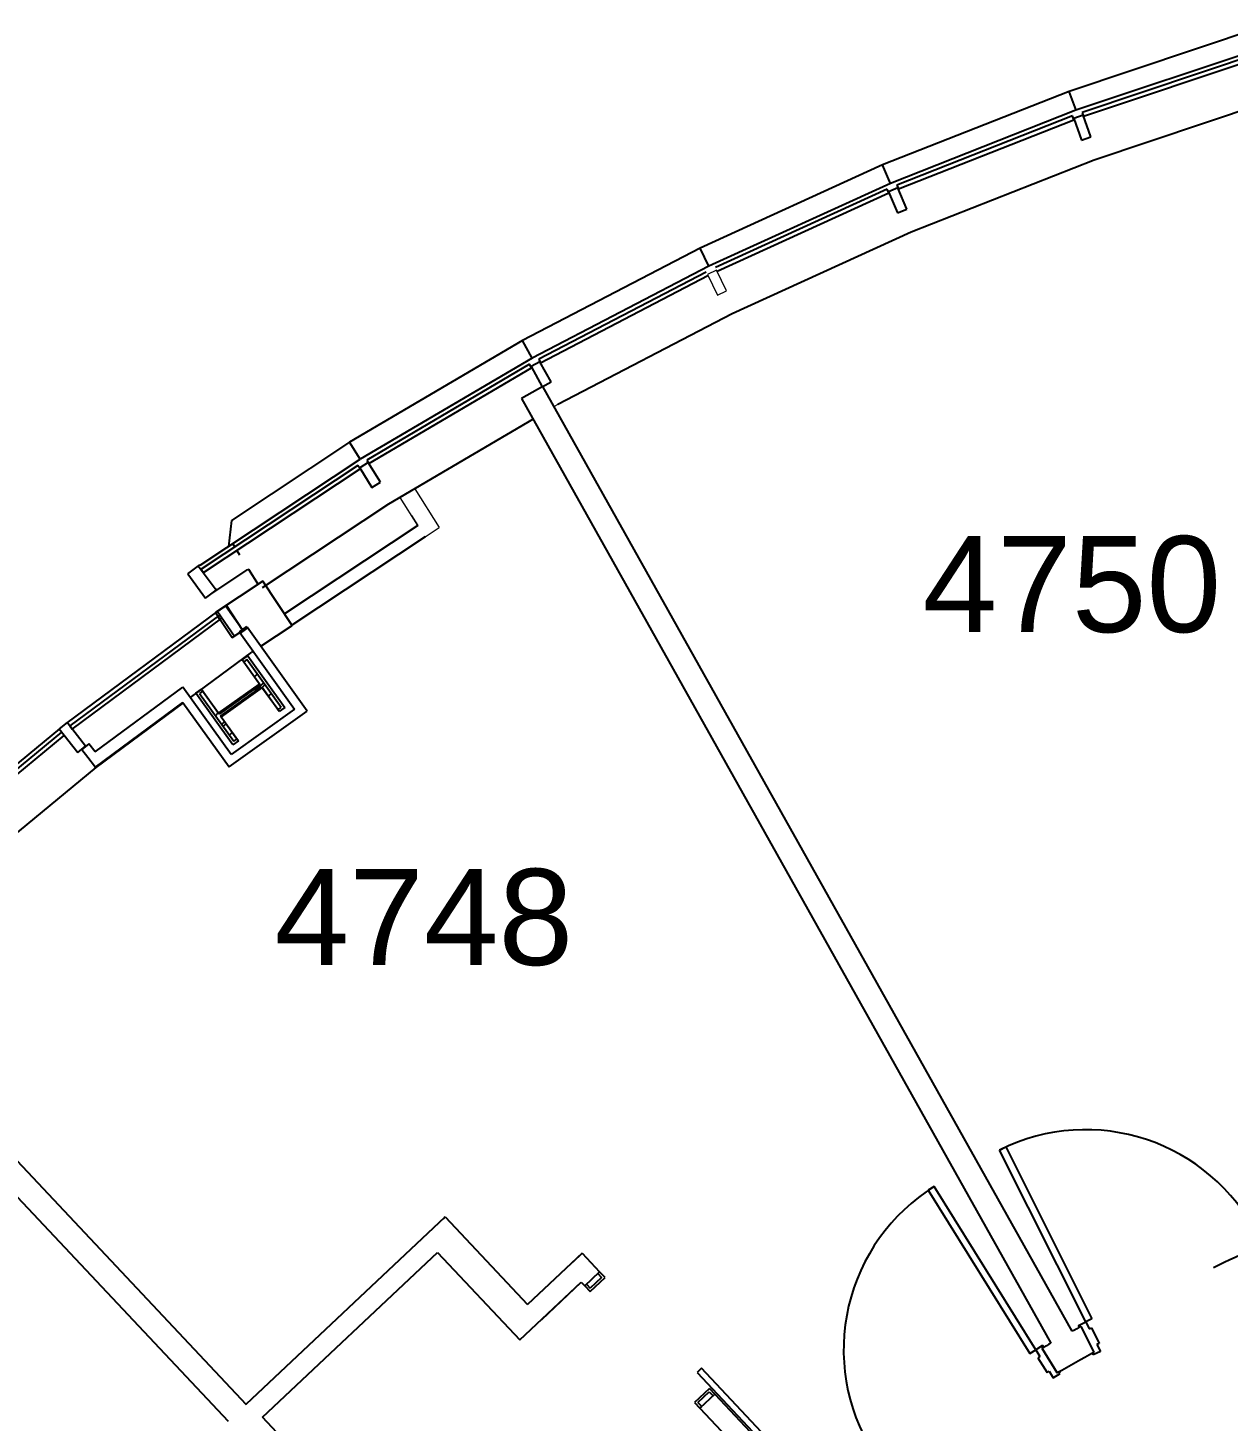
# Model space of a CAD drawing. Header units: inches. Extents: x -1050 to 5570, y -48 to 4302.
# Drawn here: x 309.5 to 609.2, y 3867.5 to 4215.5 of the extents above; entities that cross this region are included whole.
import ezdxf

# ---------------------------------------------------------------- set-up
doc = ezdxf.new("R2010")
doc.units = ezdxf.units.IN
doc.header["$LTSCALE"] = 98
doc.header["$MEASUREMENT"] = 0
doc.layers.get('0').update_dxf_attribs({"linetype": 'CONTINUOUS'})
for name, color, linetype in [('A-ANNO-ROOM', 4, 'CONTINUOUS'), ('A-COLS', 5, 'CONTINUOUS'), ('A-DOOR', 2, 'CONTINUOUS'), ('A-GLAZ', 2, 'CONTINUOUS'), ('A-WALL-FULL', 6, 'CONTINUOUS')]:
    doc.layers.add(name, color=color, linetype=linetype)
for name, color, linetype, lineweight in [('AE-106$0$A-FLOR-OTLN', 6, 'CONTINUOUS', 13), ('AE-106$0$A-GLAZ-CWMG', 3, 'CONTINUOUS', 9), ('AE-106$0$I-WALL', 2, 'CONTINUOUS', 13)]:
    doc.layers.add(name, color=color, linetype=linetype, lineweight=lineweight)
doc.styles.add('Arial', font='arial.ttf')

# ---------------------------------------------------------------- blocks, each defined once
blk = doc.blocks.new('AE-106$0$Rectangular Mul_8-LEVEL 047')
at = {"layer": 'AE-106$0$A-GLAZ-CWMG', "color": 253}
for p, q in [((360.32, 4086.49), (360.64, 4086.7)), ((364.46, 4080.24), (364.71, 4080.4))]:
    blk.add_line(p, q, dxfattribs=at)
blk = doc.blocks.new('AE-106$0$Rectangular Mul_4-LEVEL 048')
at = {"layer": 'AE-106$0$A-GLAZ-CWMG', "color": 133, "lineweight": 20}
for p, q in [((-1.25, 1.5), (1.25, 1.5)), ((-1.25, -4.25), (-1.25, 1.5)), ((1.25, 1.5), (1.25, -4.25)), ((1.25, -4.25), (-1.25, -4.25))]:
    blk.add_line(p, q, dxfattribs=at)

msp = doc.modelspace()

# ---------------------------------------------------------------- linework, layer by layer
at = {"layer": 'A-COLS'}
for p, q in [((363.03, 4057.67), (364.43, 4058.67)), ((364.43, 4058.67), (373.68, 4045.74)), ((367.35, 4051.64), (363.03, 4057.67)), ((364.17, 4057.75), (363.4, 4057.2)), ((363.4, 4057.2), (367.51, 4051.46)), ((372.72, 4045.79), (364.17, 4057.75)), ((357.13, 4044.33), (367.35, 4051.64)), ((367.51, 4051.46), (357.25, 4044.12)), ((366.09, 4053.45), (366.76, 4054.12)), ((366.11, 4049.74), (368.32, 4051.95)), ((368.01, 4050.76), (368.68, 4051.44)), ((351.42, 4049.36), (352.81, 4050.36)), ((360.67, 4036.43), (351.42, 4049.36)), ((353.14, 4049.86), (352.38, 4049.31)), ((352.38, 4049.31), (360.93, 4037.36)), ((352.81, 4050.36), (357.13, 4044.33)), ((357.25, 4044.12), (353.14, 4049.86)), ((357.59, 4043.64), (367.85, 4050.98)), ((367.97, 4050.77), (357.75, 4043.46)), ((367.85, 4050.98), (371.96, 4045.25)), ((372.28, 4044.74), (367.97, 4050.77)), ((369.57, 4048.59), (370.24, 4049.26)), ((356.37, 4043.73), (357.04, 4044.41)), ((371.96, 4045.25), (372.72, 4045.79)), ((373.68, 4045.74), (372.28, 4044.74)), ((361.69, 4037.9), (357.59, 4043.64)), ((357.75, 4043.46), (362.06, 4037.43)), ((357.93, 4041.55), (358.61, 4042.24)), ((358.29, 4041.05), (358.96, 4041.72)), ((359.85, 4038.87), (360.53, 4039.55)), ((362.06, 4037.43), (360.67, 4036.43)), ((360.93, 4037.36), (361.69, 4037.9))]:
    msp.add_line(p, q, dxfattribs=at)
at = {"layer": 'A-DOOR'}
for p, q in [((552.15, 3935.23), (553.72, 3936.01)), ((573.65, 3892.31), (552.15, 3935.23)), ((553.72, 3936.01), (575.21, 3893.09)), ((535.84, 3926.09), (534.35, 3925.17)), ((561.2, 3885.34), (535.84, 3926.09)), ((534.35, 3925.17), (559.72, 3884.41)), ((448.99, 3901.75), (448.54, 3901.32)), ((449, 3901.75), (448.54, 3901.32)), ((448.99, 3901.75), (449.94, 3900.75)), ((449.91, 3899.86), (453.64, 3903.37)), ((449.91, 3899.86), (453.64, 3903.37)), ((452.76, 3903.4), (449.94, 3900.75)), ((452.76, 3903.4), (449.94, 3900.75)), ((452.27, 3904.83), (451.82, 3904.4)), ((451.82, 3904.4), (452.76, 3903.4)), ((453.64, 3903.37), (452.27, 3904.83)), ((448.54, 3901.32), (449.91, 3899.86)), ((571.86, 3891.41), (573.65, 3892.31)), ((572.08, 3890.97), (571.86, 3891.41)), ((572.53, 3891.19), (572.08, 3890.97)), ((575.78, 3884.71), (572.54, 3891.18)), ((575.21, 3893.09), (573.65, 3892.31)), ((573.65, 3892.31), (574.51, 3890.58)), ((574.51, 3890.58), (575.07, 3890.85)), ((575.07, 3890.85), (577.03, 3886.94)), ((559.72, 3884.41), (561.2, 3885.34)), ((562.9, 3886.4), (561.2, 3885.34)), ((561.2, 3885.34), (562.23, 3883.69)), ((562.74, 3885.71), (563.16, 3885.97)), ((566.57, 3879.55), (562.75, 3885.69)), ((563.16, 3885.97), (562.9, 3886.4)), ((575.33, 3884.48), (575.78, 3884.71)), ((575.55, 3884.04), (575.33, 3884.48)), ((577.34, 3884.93), (575.55, 3884.04)), ((577.03, 3886.94), (576.47, 3886.66)), ((576.47, 3886.66), (577.34, 3884.93)), ((477.71, 3880.71), (476.62, 3879.68)), ((505.12, 3851.57), (477.71, 3880.71)), ((562.23, 3883.69), (561.7, 3883.37)), ((561.7, 3883.37), (564.01, 3879.65)), ((476.62, 3879.68), (504.03, 3850.54)), ((564.01, 3879.65), (564.54, 3879.98)), ((564.54, 3879.98), (565.56, 3878.34)), ((565.56, 3878.34), (567.26, 3879.39)), ((566.99, 3879.82), (566.57, 3879.55)), ((567.26, 3879.39), (566.99, 3879.82)), ((479.68, 3875.7), (475.95, 3872.18)), ((479.68, 3875.7), (475.95, 3872.18)), ((476.83, 3872.16), (479.65, 3874.81)), ((476.83, 3872.16), (479.65, 3874.81)), ((479.65, 3874.81), (480.6, 3873.81)), ((479.68, 3875.7), (481.05, 3874.24)), ((480.59, 3873.81), (481.05, 3874.24)), ((480.6, 3873.81), (481.05, 3874.24)), ((475.95, 3872.18), (477.32, 3870.73)), ((476.83, 3872.16), (477.77, 3871.16)), ((477.32, 3870.73), (477.77, 3871.16)), ((477.32, 3870.73), (477.77, 3871.16))]:
    msp.add_line(p, q, dxfattribs=at)
for centre, start, end in [((573.65, 3892.31), 26.6013, 116.6013), ((573.65, 3892.31), 26.6013, 116.6013), ((561.2, 3885.34), 121.8976, 211.8976), ((561.2, 3885.34), 121.8976, 211.8976)]:
    msp.add_arc(centre, 48, start, end, dxfattribs=at)
at = {"layer": 'A-GLAZ'}
for p, q in [((617, 4215.55), (569.55, 4199.67)), ((618.46, 4210.76), (571.23, 4194.96)), ((617.51, 4209.39), (572.81, 4194.44)), ((573.13, 4193.49), (617.83, 4208.44)), ((569.55, 4199.67), (522.94, 4181.31)), ((571.26, 4194.97), (569.55, 4199.67)), ((571.23, 4194.96), (524.89, 4176.71)), ((572.81, 4194.44), (573.13, 4193.49)), ((619.79, 4197.24), (575.76, 4182.51)), ((570.35, 4193.54), (526.5, 4176.27)), ((526.87, 4175.34), (570.72, 4192.61)), ((570.72, 4192.61), (570.35, 4193.54)), ((522.94, 4181.31), (477.38, 4160.55)), ((524.89, 4176.71), (522.94, 4181.31)), ((575.76, 4182.51), (530.07, 4164.51)), ((524.89, 4176.71), (479.57, 4156.06)), ((524.09, 4175.25), (481.2, 4155.7)), ((481.62, 4154.79), (524.51, 4174.34)), ((524.51, 4174.34), (524.09, 4175.25)), ((526.5, 4176.27), (526.87, 4175.34)), ((530.07, 4164.51), (485.38, 4144.14)), ((477.38, 4160.55), (432.98, 4137.43)), ((479.57, 4156.06), (477.38, 4160.55)), ((479.57, 4156.06), (435.4, 4133.06)), ((478.85, 4154.55), (437.05, 4132.79)), ((437.51, 4131.9), (479.31, 4153.67)), ((485.38, 4144.14), (441.83, 4121.47)), ((432.98, 4137.43), (389.84, 4112.02)), ((435.4, 4133.06), (432.98, 4137.43)), ((435.4, 4133.06), (392.49, 4107.78)), ((434.76, 4131.52), (394.15, 4107.6)), ((435.27, 4130.66), (434.76, 4131.52)), ((437.05, 4132.79), (437.51, 4131.9)), ((394.66, 4106.74), (435.27, 4130.66)), ((435.66, 4117.84), (399.51, 4096.54)), ((389.84, 4112.02), (360.31, 4092.48)), ((392.49, 4107.78), (389.84, 4112.02)), ((352.52, 4081.33), (392.49, 4107.78)), ((394.15, 4107.6), (394.66, 4106.74)), ((391.93, 4106.21), (352.77, 4080.3)), ((353.32, 4079.46), (392.48, 4105.38)), ((392.48, 4105.38), (391.93, 4106.21)), ((399.51, 4096.54), (368, 4075.68)), ((360.31, 4092.48), (359.59, 4086.01)), ((406.87, 4091.21), (373.55, 4069.16)), ((360.64, 4086.7), (361.17, 4085.86)), ((408.67, 4088.37), (375.41, 4066.35)), ((361.7, 4085.01), (362.36, 4083.95)), ((349.42, 4079.16), (352.46, 4081.41)), ((349.42, 4079.16), (353.88, 4073.13)), ((356.5, 4075.06), (352.04, 4081.09)), ((352.77, 4080.3), (353.32, 4079.46)), ((355.26, 4074.15), (364.46, 4080.24)), ((364.62, 4080.34), (367, 4076.53)), ((368.16, 4077.3), (356.35, 4069.48)), ((375.49, 4066.23), (368.16, 4077.3)), ((353.88, 4073.13), (356.86, 4075.33)), ((319.32, 4041.96), (356.84, 4069.72)), ((357.37, 4068.87), (319.99, 4041.21)), ((359.06, 4071.27), (356.35, 4069.48)), ((356.35, 4069.48), (360.49, 4063.23)), ((356.87, 4068.5), (356.96, 4068.57)), ((357.46, 4067.69), (356.87, 4068.5)), ((357.96, 4068.06), (357.37, 4068.87)), ((363.19, 4065.01), (359.06, 4071.27)), ((359.51, 4070.37), (360.06, 4069.54)), ((320.58, 4040.4), (357.96, 4068.06)), ((357.51, 4067.73), (357.46, 4067.69)), ((360.49, 4063.23), (363.19, 4065.01)), ((367.67, 4061.06), (375.49, 4066.23)), ((350.09, 4048.25), (365.45, 4059.61)), ((365.78, 4059.83), (365.45, 4059.61)), ((348.28, 4046.91), (326.48, 4030.77)), ((319.99, 4041.21), (320.58, 4040.4)), ((319.99, 4041.21), (320.58, 4040.4)), ((317.35, 4040.42), (281.34, 4010.73)), ((317.92, 4039.6), (282.04, 4010.02)), ((282.68, 4009.24), (318.56, 4038.82)), ((318.56, 4038.82), (317.92, 4039.6)), ((326.48, 4030.77), (289.07, 3999.94))]:
    msp.add_line(p, q, dxfattribs=at)
at = {"layer": 'A-GLAZ', "extrusion": (0, 0, -1)}
for p, q in [((573, 4193.74), (570.65, 4192.89)), ((570.65, 4192.89), (572.62, 4187.49)), ((574.97, 4188.34), (573, 4193.74)), ((572.62, 4187.49), (574.97, 4188.34)), ((526.73, 4175.59), (524.43, 4174.61)), ((524.43, 4174.61), (526.67, 4169.32)), ((528.98, 4170.29), (526.73, 4175.59)), ((526.67, 4169.32), (528.98, 4170.29)), ((437.34, 4132.14), (435.16, 4130.92)), ((440.13, 4127.11), (437.34, 4132.14)), ((435.16, 4130.92), (437.94, 4125.89)), ((437.94, 4125.89), (440.13, 4127.11)), ((394.48, 4106.96), (392.36, 4105.64)), ((397.53, 4102.09), (394.48, 4106.96)), ((392.36, 4105.64), (395.41, 4100.76)), ((395.41, 4100.76), (397.53, 4102.09)), ((358.87, 4071.18), (356.82, 4069.75)), ((356.82, 4069.75), (361.12, 4063.61)), ((363.17, 4065.04), (358.87, 4071.18)), ((361.12, 4063.61), (363.17, 4065.04)), ((319.3, 4041.99), (317.33, 4040.45)), ((323.92, 4036.08), (319.3, 4041.99)), ((317.33, 4040.45), (321.95, 4034.54)), ((321.95, 4034.54), (323.92, 4036.08))]:
    msp.add_line(p, q, dxfattribs=at)
at = {"layer": 'A-WALL-FULL'}
for p, q in [((438.11, 4125.99), (432.77, 4123)), ((570.29, 3889.97), (438.11, 4125.99)), ((432.77, 4123), (564.95, 3886.98)), ((364.27, 4065.81), (362.44, 4064.5)), ((379.24, 4044.88), (364.27, 4065.81)), ((362.44, 4064.5), (376.1, 4045.4)), ((326.29, 4034.67), (348.2, 4050.89)), ((360.24, 4034.06), (348.2, 4050.89)), ((326.4, 4030.87), (348.21, 4047.01)), ((348.21, 4047.01), (359.72, 4030.92)), ((359.72, 4030.92), (379.24, 4044.88)), ((376.1, 4045.4), (360.24, 4034.06)), ((324.71, 4036.69), (322.94, 4035.31)), ((322.94, 4035.31), (324.48, 4033.34)), ((326.29, 4034.67), (324.71, 4036.69)), ((324.48, 4033.34), (326.4, 4030.87)), ((324.48, 4033.34), (326.4, 4030.87)), ((261.14, 3981.04), (363.98, 3871.71)), ((259.96, 3973.35), (359.52, 3867.52)), ((363.98, 3871.72), (413.74, 3918.52)), ((413.74, 3918.52), (413.28, 3918.09)), ((413.74, 3918.52), (434.29, 3896.67)), ((368.08, 3868.54), (411.79, 3909.65)), ((411.79, 3909.65), (432.34, 3887.8)), ((447.9, 3909.47), (434.29, 3896.67)), ((447.9, 3909.47), (445.54, 3907.25)), ((447.9, 3909.47), (452.27, 3904.83)), ((432.34, 3887.8), (447.68, 3902.23)), ((437.8, 3892.94), (447.68, 3902.23)), ((447.68, 3902.23), (448.54, 3901.32)), ((448.54, 3901.32), (452.27, 3904.83)), ((448.54, 3901.32), (452.27, 3904.83)), ((575.78, 3884.71), (572.54, 3891.18)), ((562.75, 3885.69), (566.57, 3879.55)), ((481.05, 3874.24), (477.32, 3870.73)), ((481.05, 3874.24), (477.32, 3870.73)), ((481.05, 3874.24), (505.03, 3848.75)), ((477.32, 3870.73), (498.11, 3848.62)), ((439.07, 3793.08), (368.08, 3868.54))]:
    msp.add_line(p, q, dxfattribs=at)
for centre, radius, start, end in [((896.58, 3301.08), 671.13, 113.62908, 115.70076), ((896.58, 3301.06), 673.25, 118.77198, 118.98889), ((896.58, 3301.06), 673.25, 119.51015, 119.72697), ((896.58, 3301.06), 666, 118.79562, 119.70333)]:
    msp.add_arc(centre, radius, start, end, dxfattribs=at)
at = {"layer": 'AE-106$0$A-FLOR-OTLN', "color": 53}
msp.add_line((405.28, 4093.74), (406.86, 4091.2), dxfattribs=at)
at = {"layer": 'AE-106$0$A-GLAZ-CWMG', "color": 253}
msp.add_line((441.83, 4121.47), (440.94, 4120.95), dxfattribs=at)
at = {"layer": 'AE-106$0$I-WALL'}
for p, q in [((406.1, 4100.42), (412.21, 4090.71)), ((406.87, 4091.21), (402.43, 4098.26)), ((408.67, 4088.37), (412.21, 4090.71))]:
    msp.add_line(p, q, dxfattribs=at)
at = {"layer": 'AE-106$0$I-WALL', "lineweight": 50}
msp.add_line((364.27, 4065.81), (362.44, 4064.5), dxfattribs=at)

# ---------------------------------------------------------------- block references
at = {"color": 253, "lineweight": 9, "extrusion": (0, 0, -1), "rotation": 334.0000001996564}
msp.add_blockref('AE-106$0$Rectangular Mul_4-LEVEL 048', (-481, 4153.13), dxfattribs=at)
at = {"layer": 'A-GLAZ', "lineweight": 13}
msp.add_blockref('AE-106$0$Rectangular Mul_8-LEVEL 047', (0, 0), dxfattribs=at)

# ---------------------------------------------------------------- texts
at = {"layer": 'A-ANNO-ROOM', "style": 'Arial'}
for s, p in [('4750', (532.91, 4064.6)), ('4748', (371.08, 3981.46))]:
    msp.add_text(s, height=24, dxfattribs=at).set_placement(p)

doc.saveas('drawing.dxf')
